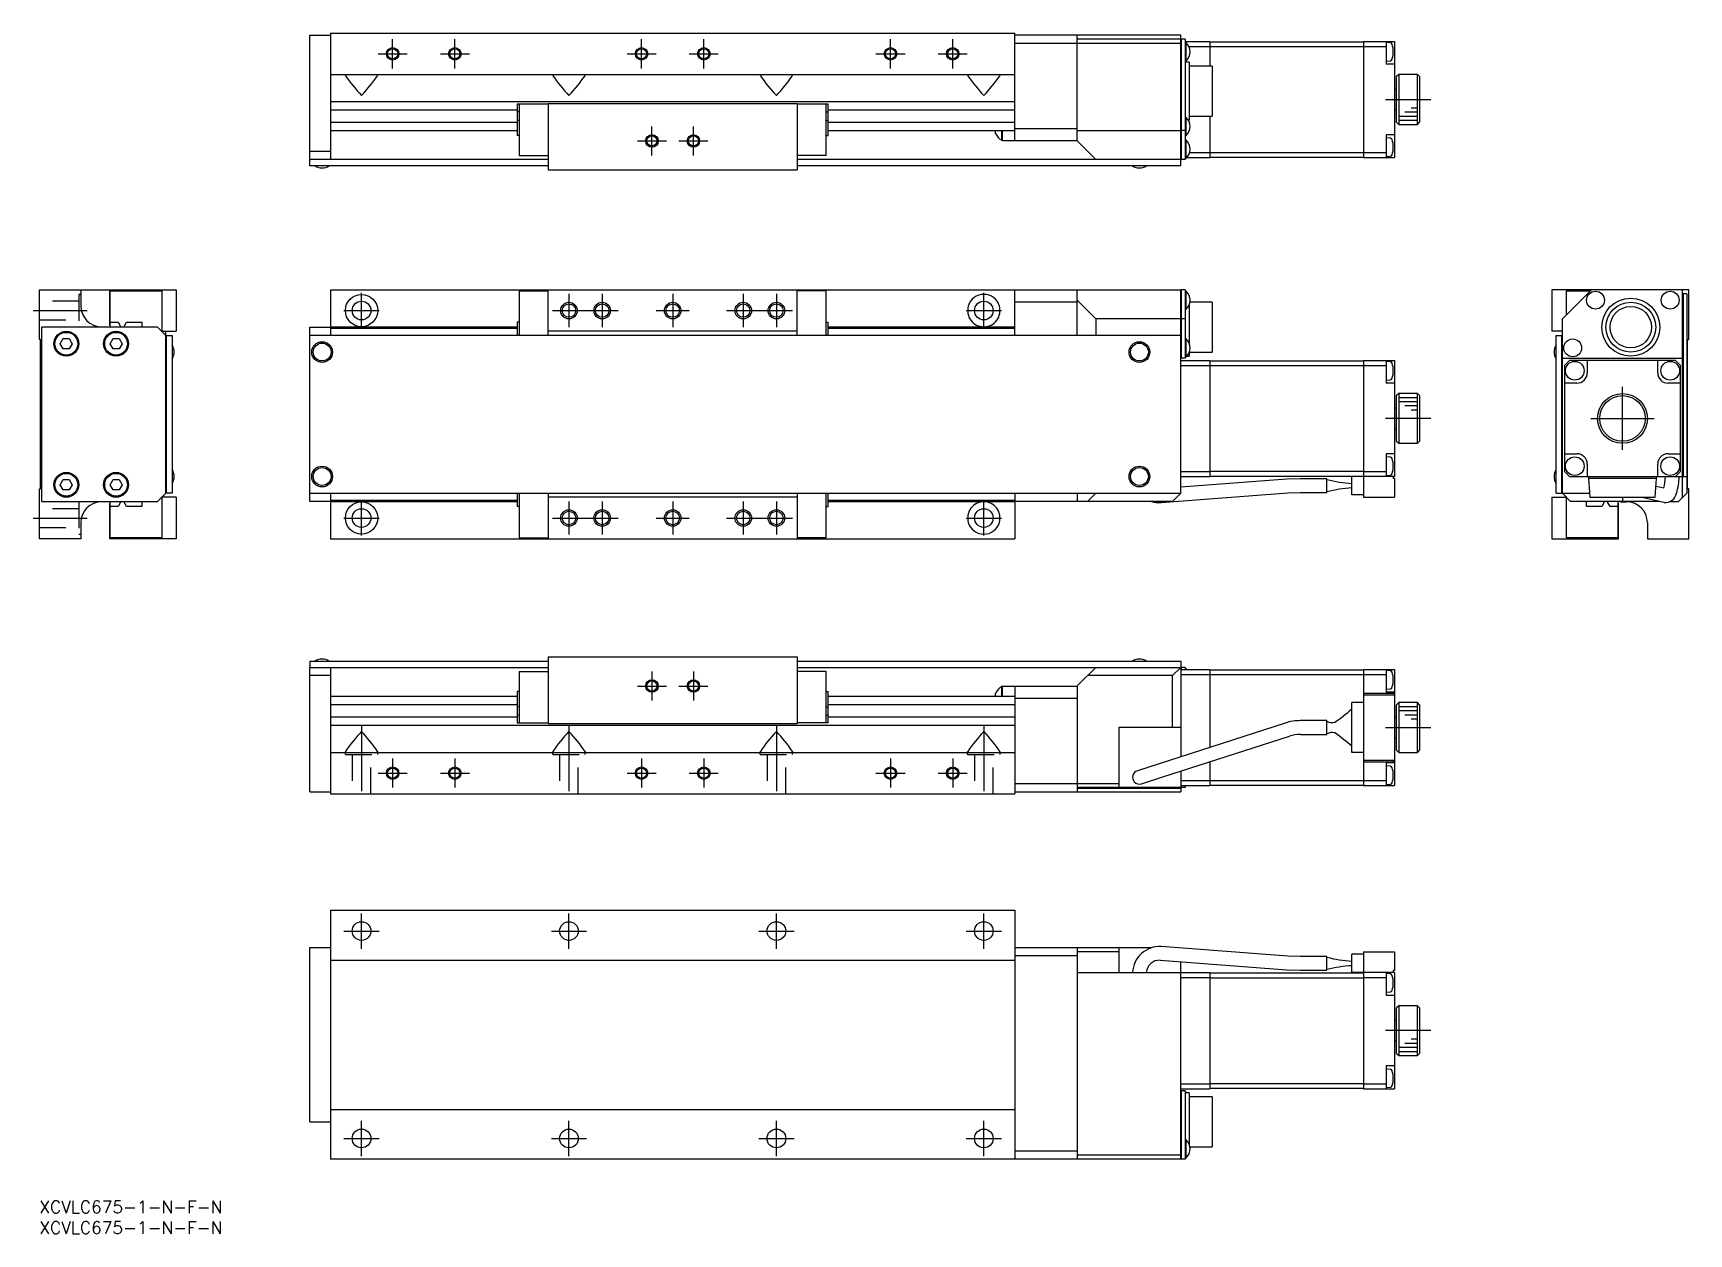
# Model space of a CAD drawing. Extents: x -2 to 398, y -8 to 281.
import ezdxf

# ---------------------------------------------------------------- set-up
doc = ezdxf.new("R2010")
doc.units = 0
doc.header["$LTSCALE"] = 0.5
doc.linetypes.add('CENTER', pattern=[50.8, 31.75, -6.35, 6.35, -6.35])
doc.linetypes.add('DASHED', pattern=[19.05, 12.7, -6.35])
for name, color, linetype in [('MSM_CENTER', 1, 'CENTER'), ('MSM_CONTINUOUS', 7, 'CONTINUOUS'), ('MSM_DASHED', 4, 'DASHED'), ('MSM_NARROW', 5, 'CONTINUOUS'), ('MSM_PART_NUMBER', 7, 'CONTINUOUS')]:
    doc.layers.add(name, color=color, linetype=linetype)
doc.styles.get("Standard").update_dxf_attribs({"font": 'txt.shx', "height": 3, "bigfont": 'bigfont.shx'})

# ---------------------------------------------------------------- blocks, each defined once
blk = doc.blocks.new('*U2')
at = {"layer": 'MSM_PART_NUMBER'}
blk.add_text('XCVLC675-1-N-F-N', height=3, dxfattribs=at).set_placement((0, -3))
blk = doc.blocks.new('*U3')
at = {"layer": 'MSM_PART_NUMBER'}
blk.add_text('XCVLC675-1-N-F-N', height=3, dxfattribs=at).set_placement((0, -8))

msp = doc.modelspace()

# ---------------------------------------------------------------- linework, layer by layer
at = {"layer": 'MSM_CENTER'}
for p, q in [((85.16, 272.96), (85.16, 279.96)), ((100.16, 272.96), (100.16, 279.96)), ((145.16, 272.96), (145.16, 279.96)), ((160.16, 272.96), (160.16, 279.96)), ((205.16, 272.96), (205.16, 279.96)), ((220.16, 272.96), (220.16, 279.96)), ((81.66, 276.46), (88.66, 276.46)), ((96.66, 276.46), (103.66, 276.46)), ((141.66, 276.46), (148.66, 276.46)), ((156.66, 276.46), (163.66, 276.46)), ((201.66, 276.46), (208.66, 276.46)), ((216.66, 276.46), (223.66, 276.46)), ((324.44, 265.46), (335.39, 265.46)), ((144.16, 255.46), (151.16, 255.46)), ((147.66, 251.96), (147.66, 258.96)), ((154.16, 255.46), (161.16, 255.46)), ((157.66, 251.96), (157.66, 258.96)), ((77.66, 210.32), (77.66, 218.82)), ((127.66, 218.57), (127.66, 210.57)), ((135.66, 218.57), (135.66, 210.57)), ((152.66, 218.57), (152.66, 210.57)), ((169.66, 218.57), (169.66, 210.57)), ((177.66, 218.57), (177.66, 210.57)), ((227.66, 210.32), (227.66, 218.82)), ((-1.5, 214.57), (11.5, 214.57)), ((73.41, 214.57), (81.91, 214.57)), ((123.66, 214.57), (139.66, 214.57)), ((148.66, 214.57), (156.66, 214.57)), ((165.66, 214.57), (181.66, 214.57)), ((223.41, 214.57), (231.91, 214.57)), ((381.6, 180.97), (381.6, 196.17)), ((335.39, 188.57), (324.44, 188.57)), ((374, 188.57), (389.2, 188.57)), ((77.66, 160.32), (77.66, 168.82)), ((127.66, 168.57), (127.66, 160.57)), ((135.66, 168.57), (135.66, 160.57)), ((152.66, 168.57), (152.66, 160.57)), ((169.66, 168.57), (169.66, 160.57)), ((177.66, 168.57), (177.66, 160.57)), ((227.66, 160.32), (227.66, 168.82)), ((-1.5, 164.57), (11.5, 164.57)), ((73.41, 164.57), (81.91, 164.57)), ((123.66, 164.57), (139.66, 164.57)), ((148.66, 164.57), (156.66, 164.57)), ((165.66, 164.57), (181.66, 164.57)), ((223.41, 164.57), (231.91, 164.57)), ((144.16, 124.07), (151.16, 124.07)), ((147.66, 127.57), (147.66, 120.57)), ((154.16, 124.07), (161.16, 124.07)), ((157.66, 127.57), (157.66, 120.57)), ((77.66, 114.57), (77.66, 96.07)), ((127.66, 114.57), (127.66, 96.07)), ((177.66, 114.57), (177.66, 96.07)), ((227.66, 114.57), (227.66, 96.07)), ((324.44, 114.07), (335.39, 114.07)), ((85.16, 106.57), (85.16, 99.57)), ((100.16, 106.57), (100.16, 99.57)), ((145.16, 106.57), (145.16, 99.57)), ((160.16, 106.57), (160.16, 99.57)), ((205.16, 106.57), (205.16, 99.57)), ((220.16, 106.57), (220.16, 99.57)), ((81.66, 103.07), (88.66, 103.07)), ((96.66, 103.07), (103.66, 103.07)), ((141.66, 103.07), (148.66, 103.07)), ((156.66, 103.07), (163.66, 103.07)), ((201.66, 103.07), (208.66, 103.07)), ((216.66, 103.07), (223.66, 103.07)), ((77.66, 60.75), (77.66, 69.25)), ((127.66, 60.75), (127.66, 69.25)), ((177.66, 60.75), (177.66, 69.25)), ((227.66, 60.75), (227.66, 69.25)), ((73.41, 65), (81.91, 65)), ((123.41, 65), (131.91, 65)), ((173.41, 65), (181.91, 65)), ((223.41, 65), (231.91, 65)), ((335.39, 41), (324.44, 41)), ((77.66, 10.75), (77.66, 19.25)), ((127.66, 10.75), (127.66, 19.25)), ((177.66, 10.75), (177.66, 19.25)), ((227.66, 10.75), (227.66, 19.25)), ((73.41, 15), (81.91, 15)), ((123.41, 15), (131.91, 15)), ((173.41, 15), (181.91, 15)), ((223.41, 15), (231.91, 15))]:
    msp.add_line(p, q, dxfattribs=at)
at = {"layer": 'MSM_CONTINUOUS'}
for p, q in [((65.16, 250.96), (65.16, 280.96)), ((65.16, 280.96), (70.16, 280.96)), ((70.16, 281.46), (70.16, 250.96)), ((70.16, 281.46), (235.16, 281.46)), ((235.16, 255.46), (235.16, 281.46)), ((275.16, 280.96), (235.16, 280.96)), ((250.16, 255.46), (250.16, 280.96)), ((275.16, 279.96), (250.16, 279.96)), ((275.16, 280.06), (275.06, 279.96)), ((275.16, 280.06), (275.16, 280.96)), ((275.16, 250.96), (275.16, 279.96)), ((275.26, 279.96), (275.16, 279.86)), ((275.26, 279.96), (275.26, 250.96)), ((276.16, 279.96), (275.26, 279.96)), ((276.16, 279.96), (276.16, 250.96)), ((276.16, 279.46), (282.16, 279.46)), ((282.16, 279.46), (282.16, 273.46)), ((319.16, 279.46), (319.16, 251.46)), ((319.16, 279.46), (326.66, 279.46)), ((324.66, 279.46), (324.66, 273.96)), ((326.66, 279.46), (326.66, 251.46)), ((275.16, 278.96), (235.26, 278.96)), ((276.45, 279.11), (276.16, 279.11)), ((276.45, 274.81), (276.45, 279.11)), ((277.07, 278.26), (282.16, 278.26)), ((282.16, 279.36), (319.16, 279.36)), ((282.16, 278.21), (319.16, 278.21)), ((319.16, 278.26), (324.66, 278.26)), ((325.65, 279.12), (324.66, 279.21)), ((70.16, 271.46), (235.16, 271.46)), ((73.92, 271.46), (73.76, 271.33)), ((81.4, 271.46), (81.56, 271.33)), ((123.92, 271.46), (123.76, 271.33)), ((131.4, 271.46), (131.56, 271.33)), ((173.92, 271.46), (173.76, 271.33)), ((181.4, 271.46), (181.56, 271.33)), ((223.92, 271.46), (223.76, 271.33)), ((231.4, 271.46), (231.56, 271.33)), ((276.16, 274.81), (276.45, 274.81)), ((277.16, 274.46), (276.16, 274.46)), ((277.16, 274.46), (277.16, 260.46)), ((282.66, 273.46), (277.16, 273.46)), ((282.66, 273.46), (282.66, 261.46)), ((324.66, 274.71), (325.65, 274.79)), ((326.66, 273.96), (324.66, 273.96)), ((327.66, 271.46), (327.16, 270.96)), ((332.16, 271.46), (327.66, 271.46)), ((327.66, 271.46), (327.66, 259.46)), ((332.66, 270.96), (332.16, 271.46)), ((332.16, 259.46), (332.16, 271.46)), ((73.79, 271.2), (73.76, 271.33)), ((81.53, 271.2), (81.56, 271.33)), ((123.79, 271.2), (123.76, 271.33)), ((131.53, 271.2), (131.56, 271.33)), ((173.79, 271.2), (173.76, 271.33)), ((181.53, 271.2), (181.56, 271.33)), ((223.79, 271.2), (223.76, 271.33)), ((231.53, 271.2), (231.56, 271.33)), ((327.16, 267.96), (326.66, 267.96)), ((327.16, 259.96), (327.16, 270.96)), ((332.66, 270.96), (332.66, 259.96)), ((70.16, 264.96), (235.16, 264.96)), ((115.16, 264.36), (115.16, 256.76)), ((122.66, 264.36), (115.16, 264.36)), ((115.66, 264.36), (115.66, 251.96)), ((122.66, 264.46), (122.66, 248.46)), ((122.66, 264.46), (182.66, 264.46)), ((182.66, 264.46), (182.66, 248.46)), ((190.16, 264.36), (182.66, 264.36)), ((189.66, 251.96), (189.66, 264.36)), ((190.16, 256.76), (190.16, 264.36)), ((70.16, 262.99), (115.16, 262.99)), ((115.16, 259.92), (70.16, 259.92)), ((115.66, 262.48), (115.16, 262.48)), ((115.66, 260.43), (115.16, 260.43)), ((189.66, 262.48), (190.16, 262.48)), ((189.66, 260.43), (190.16, 260.43)), ((190.16, 262.99), (235.16, 262.99)), ((235.16, 259.92), (190.16, 259.92)), ((276.45, 261.11), (276.16, 261.11)), ((276.45, 256.81), (276.45, 261.11)), ((276.96, 260.46), (277.16, 260.46)), ((277.16, 261.46), (282.66, 261.46)), ((282.16, 261.46), (282.16, 251.46)), ((326.66, 262.96), (327.16, 262.96)), ((327.16, 259.96), (327.66, 259.46)), ((327.66, 259.46), (332.16, 259.46)), ((332.16, 259.46), (332.66, 259.96)), ((70.16, 257.96), (115.16, 257.96)), ((115.66, 256.76), (115.16, 256.76)), ((115.66, 256.76), (115.16, 256.76)), ((189.66, 256.76), (190.16, 256.76)), ((189.66, 256.76), (190.16, 256.76)), ((190.16, 257.96), (235.16, 257.96)), ((230.51, 257.24), (230.51, 257.96)), ((231.96, 255.61), (231.96, 257.96)), ((231.96, 255.61), (232.16, 255.61)), ((232.16, 255.46), (232.16, 257.96)), ((250.16, 255.46), (232.16, 255.46)), ((235.16, 258.46), (250.16, 258.46)), ((250.16, 257.96), (275.16, 257.96)), ((250.16, 255.46), (254.66, 250.96)), ((275.16, 258), (275.26, 257.96)), ((276.16, 257.96), (275.26, 257.96)), ((276.16, 256.81), (276.45, 256.81)), ((276.45, 255.61), (276.16, 255.61)), ((276.45, 251.31), (276.45, 255.61)), ((324.66, 256.96), (324.66, 251.46)), ((326.66, 256.96), (324.66, 256.96)), ((325.65, 256.12), (324.66, 256.21)), ((65.16, 252.96), (70.16, 252.96)), ((115.66, 251.96), (122.66, 251.96)), ((115.66, 251.96), (122.66, 251.96)), ((189.66, 251.96), (182.66, 251.96)), ((189.66, 251.96), (182.66, 251.96)), ((276.6, 251.46), (282.16, 251.46)), ((277.25, 252.66), (282.16, 252.66)), ((282.16, 252.7), (319.16, 252.7)), ((282.16, 251.56), (319.16, 251.56)), ((319.16, 252.66), (324.66, 252.66)), ((319.16, 251.46), (326.66, 251.46)), ((324.66, 251.71), (325.65, 251.79)), ((122.66, 250.96), (65.16, 250.96)), ((65.26, 250.96), (65.16, 250.86)), ((65.16, 249.46), (65.16, 250.86)), ((122.66, 249.46), (65.16, 249.46)), ((122.66, 248.46), (182.66, 248.46)), ((275.16, 250.96), (182.66, 250.96)), ((275.16, 249.46), (182.66, 249.46)), ((275.16, 250.86), (275.06, 250.96)), ((275.16, 251.06), (275.26, 250.96)), ((275.16, 249.46), (275.16, 250.86)), ((276.16, 250.96), (275.26, 250.96)), ((276.16, 251.31), (276.45, 251.31)), ((0, 207.57), (0, 219.57)), ((0, 219.57), (33, 219.57)), ((10, 219.57), (10, 215.67)), ((17, 210.97), (17, 219.57)), ((33, 219.57), (33, 209.57)), ((70.16, 219.57), (275.16, 219.57)), ((70.16, 219.57), (70.16, 208.57)), ((122.66, 208.57), (122.66, 219.57)), ((182.66, 208.57), (182.66, 219.57)), ((235.16, 208.57), (235.16, 219.57)), ((250.16, 208.57), (250.16, 219.57)), ((275.16, 170.57), (275.16, 219.57)), ((275.16, 219.47), (275.26, 219.57)), ((275.26, 219.57), (275.26, 203.07)), ((276.16, 219.57), (275.26, 219.57)), ((276.16, 219.57), (276.16, 203.07)), ((397.6, 219.57), (364.6, 219.57)), ((364.6, 219.57), (364.6, 209.57)), ((374.1, 219.57), (367.1, 212.57)), ((396.1, 169.57), (396.1, 219.57)), ((397.6, 207.57), (397.6, 219.57)), ((17, 219.47), (10, 219.47)), ((17.1, 210.57), (17.1, 219.37)), ((17.1, 219.37), (29.5, 219.37)), ((29.5, 219.37), (29.5, 209.57)), ((115.66, 219.37), (115.66, 208.57)), ((115.66, 219.37), (122.66, 219.37)), ((189.66, 219.37), (182.66, 219.37)), ((189.66, 208.57), (189.66, 219.37)), ((250.16, 216.57), (235.16, 216.57)), ((250.16, 217.07), (254.66, 212.57)), ((276.45, 219.22), (276.16, 219.22)), ((276.45, 214.92), (276.45, 219.22)), ((277.16, 216), (277.16, 206.65)), ((282.66, 216.57), (277.32, 216.57)), ((282.66, 216.57), (282.66, 204.57)), ((368.1, 219.37), (373.9, 219.37)), ((368.1, 213.57), (368.1, 219.37)), ((397.1, 218.57), (396.1, 218.57)), ((396.2, 218.57), (396.2, 174.57)), ((397.1, 218.57), (397.1, 170.57)), ((17.1, 211.77), (18.98, 211.77)), ((18.98, 211.77), (19.66, 210.58)), ((20.34, 210.58), (21.02, 211.77)), ((21.02, 211.77), (24.7, 211.77)), ((24.7, 211.77), (24.7, 210.57)), ((115.66, 211.77), (115.16, 211.77)), ((115.16, 211.77), (115.16, 208.57)), ((189.66, 211.77), (190.16, 211.77)), ((190.16, 208.57), (190.16, 211.77)), ((254.66, 212.57), (254.66, 208.57)), ((275.16, 212.57), (254.66, 212.57)), ((275.16, 212.53), (275.26, 212.57)), ((276.16, 212.57), (275.26, 212.57)), ((276.16, 214.92), (276.45, 214.92)), ((367.1, 170.57), (367.1, 212.57)), ((0.3, 207.57), (0, 207.57)), ((0.3, 171.57), (0.3, 207.57)), ((28.5, 210.57), (0.5, 210.57)), ((0.5, 210.57), (0.5, 168.57)), ((5.06, 206.57), (5.78, 207.82)), ((5.78, 207.82), (7.22, 207.82)), ((7.22, 207.82), (7.94, 206.57)), ((15, 210.67), (16.5, 210.67)), ((16.5, 210.57), (16.5, 210.67)), ((17.1, 210.97), (17, 210.97)), ((17.06, 206.57), (17.78, 207.82)), ((17.78, 207.82), (19.22, 207.82)), ((19.22, 207.82), (19.94, 206.57)), ((30.5, 208.57), (28.5, 210.57)), ((29.7, 209.57), (33, 209.57)), ((29.7, 209.37), (29.7, 209.57)), ((30.5, 170.57), (30.5, 209.57)), ((30.5, 208.57), (32, 208.57)), ((30.6, 208.57), (30.6, 170.57)), ((32, 208.57), (32, 170.57)), ((65.16, 168.57), (65.16, 210.57)), ((65.16, 210.57), (70.16, 210.57)), ((275.16, 208.57), (65.16, 208.57)), ((70.16, 210.67), (115.16, 210.67)), ((70.16, 210.37), (115.16, 210.37)), ((182.66, 209.57), (122.66, 209.57)), ((190.16, 210.67), (235.16, 210.67)), ((190.16, 210.37), (235.16, 210.37)), ((276.45, 207.72), (276.16, 207.72)), ((276.45, 203.42), (276.45, 207.72)), ((367.1, 209.57), (364.6, 209.57)), ((365.6, 208.57), (367.1, 208.57)), ((365.6, 170.57), (365.6, 208.57)), ((367, 170.57), (367, 208.57)), ((397.3, 207.57), (397.6, 207.57)), ((397.3, 171.57), (397.3, 207.57)), ((5.78, 205.32), (5.06, 206.57)), ((7.22, 205.32), (5.78, 205.32)), ((7.94, 206.57), (7.22, 205.32)), ((17.78, 205.32), (17.06, 206.57)), ((19.22, 205.32), (17.78, 205.32)), ((19.94, 206.57), (19.22, 205.32)), ((276.6, 203.57), (277.16, 203.57)), ((277.16, 204.5), (277.16, 203.57)), ((277.19, 204.57), (282.66, 204.57)), ((275.16, 203.17), (275.26, 203.07)), ((275.16, 202.57), (282.16, 202.57)), ((275.16, 201.37), (282.16, 201.37)), ((276.16, 203.07), (275.26, 203.07)), ((276.16, 203.42), (276.45, 203.42)), ((282.16, 202.57), (282.16, 174.57)), ((282.16, 202.47), (319.16, 202.47)), ((282.16, 201.33), (319.16, 201.33)), ((319.16, 202.57), (326.66, 202.57)), ((319.16, 202.57), (319.16, 169.57)), ((319.16, 201.37), (324.66, 201.37)), ((324.66, 202.57), (324.66, 197.07)), ((325.65, 202.24), (324.66, 202.32)), ((326.66, 202.57), (326.66, 174.57)), ((367.1, 203.07), (396.1, 203.07)), ((368.8, 202.57), (367.6, 201.37)), ((367.6, 201.37), (367.6, 175.77)), ((394.4, 202.57), (368.8, 202.57)), ((373.1, 202.57), (373.1, 199.57)), ((390.1, 199.57), (390.1, 202.57)), ((395.6, 201.37), (394.4, 202.57)), ((395.6, 175.77), (395.6, 201.37)), ((324.66, 197.82), (325.65, 197.91)), ((326.66, 197.07), (324.66, 197.07)), ((370.6, 197.07), (367.6, 197.07)), ((395.6, 197.07), (392.6, 197.07)), ((327.66, 194.57), (327.16, 194.07)), ((327.16, 183.07), (327.16, 194.07)), ((327.66, 194.57), (327.66, 182.57)), ((332.16, 194.57), (327.66, 194.57)), ((332.16, 182.57), (332.16, 194.57)), ((332.66, 194.07), (332.16, 194.57)), ((332.66, 194.07), (332.66, 183.07)), ((327.16, 191.07), (326.66, 191.07)), ((326.66, 186.07), (327.16, 186.07)), ((324.66, 180.07), (324.66, 174.57)), ((326.66, 180.07), (324.66, 180.07)), ((327.16, 183.07), (327.66, 182.57)), ((327.66, 182.57), (332.16, 182.57)), ((332.16, 182.57), (332.66, 183.07)), ((367.6, 180.07), (370.6, 180.07)), ((392.6, 180.07), (395.6, 180.07)), ((275.16, 175.77), (282.16, 175.77)), ((282.16, 175.82), (319.16, 175.82)), ((319.16, 175.77), (324.66, 175.77)), ((325.65, 179.24), (324.66, 179.32)), ((367.6, 175.77), (368.8, 174.57)), ((373.1, 177.57), (373.1, 174.57)), ((390.1, 174.57), (390.1, 177.57)), ((394.4, 174.57), (395.6, 175.77)), ((5.06, 172.57), (5.78, 173.82)), ((5.78, 171.32), (5.06, 172.57)), ((5.78, 173.82), (7.22, 173.82)), ((7.22, 173.82), (7.94, 172.57)), ((7.94, 172.57), (7.22, 171.32)), ((17.06, 172.57), (17.78, 173.82)), ((17.78, 171.32), (17.06, 172.57)), ((17.78, 173.82), (19.22, 173.82)), ((19.22, 173.82), (19.94, 172.57)), ((19.94, 172.57), (19.22, 171.32)), ((275.16, 174.67), (275.26, 174.57)), ((300.71, 173.9), (275.16, 171.98)), ((275.26, 174.57), (282.16, 174.57)), ((282.16, 174.67), (319.16, 174.67)), ((303.98, 174.02), (300.71, 173.9)), ((310.36, 174.02), (303.98, 174.02)), ((310.36, 170.72), (310.36, 174.02)), ((316.36, 170.17), (316.36, 174.57)), ((326.66, 174.57), (316.36, 174.57)), ((324.66, 174.82), (325.65, 174.91)), ((326.36, 174.57), (326.36, 174.07)), ((326.66, 174.07), (326.36, 174.07)), ((326.66, 174.07), (326.66, 169.57)), ((368.8, 174.57), (396.1, 174.57)), ((373.35, 174.57), (373.39, 174.07)), ((389.82, 174.07), (373.39, 174.07)), ((373.39, 174.07), (373.7, 169.57)), ((389.5, 169.57), (389.82, 174.07)), ((391.53, 171.75), (389.69, 172.18)), ((389.82, 174.07), (389.85, 174.57)), ((396.2, 174.57), (396.1, 174.67)), ((396.2, 174.57), (397.1, 174.57)), ((0, 159.57), (0, 171.57)), ((0, 171.57), (0.3, 171.57)), ((0.5, 168.57), (28.5, 168.57)), ((7.22, 171.32), (5.78, 171.32)), ((16.5, 168.47), (15, 168.47)), ((16.5, 168.47), (16.5, 168.57)), ((17, 159.57), (17, 168.17)), ((17, 168.17), (17.1, 168.17)), ((17.1, 159.77), (17.1, 168.57)), ((19.22, 171.32), (17.78, 171.32)), ((19.66, 168.57), (18.98, 167.37)), ((21.02, 167.37), (20.34, 168.57)), ((24.7, 168.57), (24.7, 167.37)), ((28.5, 168.57), (30.5, 170.57)), ((29.5, 169.57), (29.5, 159.77)), ((29.7, 169.57), (29.7, 169.77)), ((33, 169.57), (29.7, 169.57)), ((32, 170.57), (30.5, 170.57)), ((33, 169.57), (33, 159.57)), ((65.16, 170.57), (275.16, 170.57)), ((70.16, 168.57), (65.16, 168.57)), ((70.16, 170.57), (70.16, 159.57)), ((115.16, 168.77), (70.16, 168.77)), ((115.16, 168.47), (70.16, 168.47)), ((115.16, 170.57), (115.16, 167.37)), ((115.66, 170.57), (115.66, 159.77)), ((122.66, 170.57), (122.66, 159.57)), ((182.66, 169.57), (122.66, 169.57)), ((182.66, 170.57), (182.66, 159.57)), ((189.66, 159.77), (189.66, 170.57)), ((190.16, 167.37), (190.16, 170.57)), ((235.16, 168.77), (190.16, 168.77)), ((235.16, 168.47), (190.16, 168.47)), ((235.16, 170.57), (235.16, 159.57)), ((273.16, 168.57), (235.16, 168.57)), ((250.16, 170.57), (250.16, 168.57)), ((254.66, 170.57), (252.66, 168.57)), ((270.39, 168.31), (300.96, 170.61)), ((273.16, 168.57), (275.16, 170.57)), ((300.96, 170.61), (303.98, 170.72)), ((303.98, 170.72), (310.36, 170.72)), ((319.16, 170.17), (316.36, 170.17)), ((319.16, 169.57), (326.66, 169.57)), ((364.6, 169.57), (364.6, 159.57)), ((364.6, 169.57), (367.9, 169.57)), ((365.6, 170.57), (373.63, 170.57)), ((369.1, 168.57), (367.1, 170.57)), ((367.9, 169.57), (367.9, 169.77)), ((368.1, 159.77), (368.1, 169.57)), ((390.63, 168.57), (369.1, 168.57)), ((372.9, 167.37), (372.9, 168.57)), ((373.7, 169.57), (389.5, 169.57)), ((377.27, 168.57), (376.58, 167.37)), ((378.63, 167.37), (377.94, 168.57)), ((380.5, 168.57), (380.5, 159.77)), ((380.6, 168.17), (380.5, 168.17)), ((380.6, 159.57), (380.6, 168.17)), ((381.1, 168.47), (381.1, 168.57)), ((381.1, 168.47), (382.6, 168.47)), ((381.6, 169.57), (381.6, 168.57)), ((386.34, 169.57), (391.58, 168.35)), ((391.58, 168.35), (391.6, 168.35)), ((393.13, 168.57), (395.1, 168.57)), ((395.1, 168.57), (397.1, 170.57)), ((397.6, 171.57), (397.3, 171.57)), ((397.6, 159.57), (397.6, 171.57)), ((18.98, 167.37), (17.1, 167.37)), ((24.7, 167.37), (21.02, 167.37)), ((115.66, 167.37), (115.16, 167.37)), ((189.66, 167.37), (190.16, 167.37)), ((376.58, 167.37), (372.9, 167.37)), ((380.5, 167.37), (378.63, 167.37)), ((10, 163.47), (10, 159.57)), ((29.5, 159.77), (17.1, 159.77)), ((115.66, 159.77), (122.66, 159.77)), ((189.66, 159.77), (182.66, 159.77)), ((380.5, 159.77), (368.1, 159.77)), ((387.6, 163.47), (387.6, 159.57)), ((10, 159.57), (0, 159.57)), ((33, 159.57), (17, 159.57)), ((70.16, 159.57), (235.16, 159.57)), ((364.6, 159.57), (380.6, 159.57)), ((387.6, 159.57), (397.6, 159.57)), ((65.16, 130.07), (65.16, 128.67)), ((65.16, 130.07), (122.66, 130.07)), ((65.16, 128.67), (65.26, 128.57)), ((65.16, 128.57), (122.66, 128.57)), ((65.16, 98.57), (65.16, 128.57)), ((70.16, 128.57), (70.16, 98.07)), ((122.66, 131.07), (122.66, 115.07)), ((122.66, 131.07), (182.66, 131.07)), ((182.66, 131.07), (182.66, 115.07)), ((182.66, 130.07), (275.16, 130.07)), ((182.66, 128.57), (275.16, 128.57)), ((254.66, 128.57), (250.26, 124.17)), ((273.16, 126.57), (275.16, 128.57)), ((275.06, 128.57), (275.16, 128.67)), ((275.16, 130.07), (275.16, 128.67)), ((275.16, 128.57), (275.16, 107.02)), ((275.16, 128.47), (275.26, 128.57)), ((275.16, 128.07), (282.16, 128.07)), ((275.26, 128.57), (275.26, 128.07)), ((276.16, 128.57), (275.26, 128.57)), ((276.16, 128.57), (276.16, 128.07)), ((276.45, 128.22), (276.16, 128.22)), ((276.45, 128.07), (276.45, 128.22)), ((282.16, 128.07), (282.16, 109.28)), ((282.16, 127.97), (319.16, 127.97)), ((319.16, 128.07), (319.16, 100.07)), ((319.16, 128.07), (326.66, 128.07)), ((324.66, 128.07), (324.66, 122.57)), ((325.65, 127.73), (324.66, 127.82)), ((326.66, 128.07), (326.66, 100.07)), ((70.16, 126.57), (65.16, 126.57)), ((115.66, 127.57), (115.66, 115.17)), ((115.66, 127.57), (122.66, 127.57)), ((189.66, 127.57), (182.66, 127.57)), ((189.66, 115.17), (189.66, 127.57)), ((231.96, 121.57), (231.96, 123.92)), ((232.16, 123.92), (231.96, 123.92)), ((232.16, 124.07), (250.16, 124.07)), ((232.16, 121.57), (232.16, 124.07)), ((235.16, 124.07), (235.16, 98.07)), ((250.16, 124.07), (250.26, 124.17)), ((250.16, 124.07), (250.16, 98.57)), ((273.16, 126.57), (252.66, 126.57)), ((273.16, 114.07), (273.16, 126.57)), ((275.16, 126.97), (275.26, 126.87)), ((275.26, 126.87), (282.16, 126.87)), ((275.26, 107.06), (275.26, 126.87)), ((282.16, 126.82), (319.16, 126.82)), ((319.16, 126.87), (324.66, 126.87)), ((115.16, 121.57), (70.16, 121.57)), ((115.16, 122.77), (115.16, 115.17)), ((115.66, 122.77), (115.16, 122.77)), ((189.66, 122.77), (190.16, 122.77)), ((190.16, 115.17), (190.16, 122.77)), ((235.16, 121.57), (190.16, 121.57)), ((230.51, 121.57), (230.51, 122.29)), ((250.16, 121.07), (235.16, 121.07)), ((316.36, 108.07), (316.36, 120.07)), ((319.16, 120.07), (316.36, 120.07)), ((319.16, 122.32), (326.36, 122.32)), ((319.16, 121.97), (326.66, 121.97)), ((324.66, 123.32), (325.65, 123.4)), ((326.66, 122.57), (324.66, 122.57)), ((326.36, 122.32), (326.36, 122.28)), ((326.66, 122.28), (326.36, 122.28)), ((327.66, 120.07), (327.16, 119.57)), ((327.66, 120.07), (327.66, 108.07)), ((332.16, 120.07), (327.66, 120.07)), ((332.16, 108.07), (332.16, 120.07)), ((332.66, 119.57), (332.16, 120.07)), ((70.16, 119.6), (115.16, 119.6)), ((115.16, 116.53), (70.16, 116.53)), ((115.66, 119.09), (115.16, 119.09)), ((115.66, 117.04), (115.16, 117.04)), ((189.66, 119.09), (190.16, 119.09)), ((189.66, 117.04), (190.16, 117.04)), ((190.16, 119.6), (235.16, 119.6)), ((235.16, 116.53), (190.16, 116.53)), ((327.16, 116.57), (326.66, 116.57)), ((327.16, 108.57), (327.16, 119.57)), ((332.66, 119.57), (332.66, 108.57)), ((235.16, 114.57), (70.16, 114.57)), ((115.16, 115.17), (122.66, 115.17)), ((122.66, 115.07), (182.66, 115.07)), ((190.16, 115.17), (182.66, 115.17)), ((260.16, 114.07), (260.16, 99.57)), ((275.16, 114.07), (260.16, 114.07)), ((300.32, 115.14), (264.67, 103.64)), ((270.77, 102.14), (301.34, 112)), ((310.36, 115.72), (303.98, 115.72)), ((303.98, 112.42), (310.36, 112.42)), ((310.36, 112.42), (310.36, 115.72)), ((312.22, 112.81), (312.31, 112.77)), ((70.16, 108.07), (235.16, 108.07)), ((73.79, 108.32), (73.76, 108.19)), ((73.92, 108.07), (73.76, 108.19)), ((81.4, 108.07), (81.56, 108.19)), ((81.53, 108.32), (81.56, 108.19)), ((123.79, 108.32), (123.76, 108.19)), ((123.92, 108.07), (123.76, 108.19)), ((131.4, 108.07), (131.56, 108.19)), ((131.53, 108.32), (131.56, 108.19)), ((173.79, 108.32), (173.76, 108.19)), ((173.92, 108.07), (173.76, 108.19)), ((181.4, 108.07), (181.56, 108.19)), ((181.53, 108.32), (181.56, 108.19)), ((223.79, 108.32), (223.76, 108.19)), ((223.92, 108.07), (223.76, 108.19)), ((231.4, 108.07), (231.56, 108.19)), ((231.53, 108.32), (231.56, 108.19)), ((319.16, 108.07), (316.36, 108.07)), ((326.66, 111.57), (327.16, 111.57)), ((327.16, 108.57), (327.66, 108.07)), ((327.66, 108.07), (332.16, 108.07)), ((332.16, 108.07), (332.66, 108.57)), ((282.16, 105.82), (282.16, 100.07)), ((319.16, 106.17), (326.66, 106.17)), ((319.16, 105.82), (326.36, 105.82)), ((324.66, 105.57), (324.66, 100.07)), ((326.66, 105.57), (324.66, 105.57)), ((325.65, 104.73), (324.66, 104.82)), ((326.66, 105.85), (326.36, 105.85)), ((326.36, 105.85), (326.36, 105.82)), ((235.16, 100.57), (260.16, 100.57)), ((265.68, 100.5), (270.77, 102.14)), ((275.16, 103.56), (275.16, 99.57)), ((275.26, 101.27), (275.16, 101.17)), ((275.16, 100.07), (282.16, 100.07)), ((275.26, 101.27), (275.26, 103.59)), ((275.26, 101.27), (282.16, 101.27)), ((275.26, 100.07), (275.26, 99.57)), ((276.16, 100.07), (276.16, 99.57)), ((282.16, 101.31), (319.16, 101.31)), ((282.16, 100.17), (319.16, 100.17)), ((319.16, 101.27), (324.66, 101.27)), ((319.16, 100.07), (326.66, 100.07)), ((324.66, 100.32), (325.65, 100.4)), ((65.16, 98.57), (70.16, 98.57)), ((70.16, 98.07), (235.16, 98.07)), ((235.16, 98.57), (275.16, 98.57)), ((275.16, 99.57), (250.16, 99.57)), ((250.16, 99.47), (275.16, 99.47)), ((275.16, 99.47), (275.06, 99.57)), ((275.26, 99.57), (275.16, 99.67)), ((275.16, 99.47), (275.16, 98.57)), ((276.16, 99.57), (275.26, 99.57)), ((70.16, 70), (235.16, 70)), ((70.16, 70), (70.16, 10)), ((235.16, 70), (235.16, 10)), ((65.16, 61), (70.16, 61)), ((65.16, 19), (65.16, 61)), ((235.16, 61), (268.09, 61)), ((250.16, 61), (250.16, 10)), ((260.16, 60), (250.16, 60)), ((260.16, 61), (260.16, 55)), ((300.96, 58.96), (270.39, 61.26)), ((319.16, 60), (319.16, 27)), ((319.16, 60), (326.66, 60)), ((326.66, 60), (326.66, 55.5)), ((70.16, 58), (235.16, 58)), ((250.16, 59), (235.16, 59)), ((270.14, 57.97), (300.71, 55.67)), ((275.16, 10), (275.16, 57.59)), ((303.98, 58.85), (300.96, 58.96)), ((310.36, 58.85), (303.98, 58.85)), ((310.36, 55.55), (310.36, 58.85)), ((316.36, 55), (316.36, 59.4)), ((319.16, 59.4), (316.36, 59.4)), ((250.16, 55), (275.16, 55)), ((275.26, 55), (275.16, 54.9)), ((275.16, 53.8), (282.16, 53.8)), ((275.26, 55), (282.16, 55)), ((282.16, 55), (282.16, 27)), ((282.16, 54.9), (319.16, 54.9)), ((282.16, 53.76), (319.16, 53.76)), ((300.71, 55.67), (303.98, 55.55)), ((303.98, 55.55), (310.36, 55.55)), ((326.66, 55), (316.36, 55)), ((319.16, 53.8), (324.66, 53.8)), ((324.66, 55), (324.66, 49.5)), ((325.65, 54.66), (324.66, 54.75)), ((326.66, 55.5), (326.36, 55.5)), ((326.36, 55.5), (326.36, 55)), ((326.66, 55), (326.66, 27)), ((324.66, 50.25), (325.65, 50.34)), ((326.66, 49.5), (324.66, 49.5)), ((327.66, 47), (327.16, 46.5)), ((327.16, 35.5), (327.16, 46.5)), ((327.66, 47), (327.66, 35)), ((332.16, 47), (327.66, 47)), ((332.16, 35), (332.16, 47)), ((332.66, 46.5), (332.16, 47)), ((332.66, 46.5), (332.66, 35.5)), ((327.16, 43.5), (326.66, 43.5)), ((326.66, 38.5), (327.16, 38.5)), ((326.66, 32.5), (324.66, 32.5)), ((324.66, 32.5), (324.66, 27)), ((327.16, 35.5), (327.66, 35)), ((327.66, 35), (332.16, 35)), ((332.16, 35), (332.66, 35.5)), ((275.16, 28.2), (282.16, 28.2)), ((282.16, 28.24), (319.16, 28.24)), ((319.16, 28.2), (324.66, 28.2)), ((325.65, 31.66), (324.66, 31.75)), ((275.16, 27), (282.16, 27)), ((275.26, 26.5), (275.16, 26.4)), ((275.26, 26.5), (275.26, 10)), ((276.16, 26.5), (275.26, 26.5)), ((276.16, 26.5), (276.16, 10)), ((276.45, 26.15), (276.16, 26.15)), ((277.16, 26), (276.16, 26)), ((276.45, 26), (276.45, 26.15)), ((277.16, 26), (277.16, 13.58)), ((282.66, 25), (277.16, 25)), ((282.16, 27.1), (319.16, 27.1)), ((282.66, 25), (282.66, 13)), ((319.16, 27), (326.66, 27)), ((324.66, 27.25), (325.65, 27.34)), ((70.16, 22), (235.16, 22)), ((65.16, 19), (70.16, 19)), ((235.16, 12), (250.16, 12)), ((276.45, 14.65), (276.16, 14.65)), ((276.45, 10.35), (276.45, 14.65)), ((277.32, 13), (282.66, 13)), ((275.16, 10), (70.16, 10)), ((275.16, 11), (250.16, 11)), ((275.26, 10), (275.16, 10.1)), ((276.16, 10), (275.26, 10)), ((276.16, 10.35), (276.45, 10.35))]:
    msp.add_line(p, q, dxfattribs=at)
for centre, radius in [((85.16, 276.46), 1.23), ((100.16, 276.46), 1.23), ((145.16, 276.46), 1.23), ((160.16, 276.46), 1.23), ((205.16, 276.46), 1.23), ((220.16, 276.46), 1.23), ((147.66, 255.46), 1.23), ((157.66, 255.46), 1.23), ((77.66, 214.57), 3.9), ((77.66, 214.57), 2.25), ((127.66, 214.57), 1.62), ((135.66, 214.57), 1.62), ((152.66, 214.57), 1.62), ((169.66, 214.57), 1.62), ((177.66, 214.57), 1.62), ((227.66, 214.57), 2.25), ((375.1, 217.07), 2.15), ((383.6, 210.57), 7), ((383.6, 210.57), 6), ((383.6, 210.57), 5), ((393.1, 217.07), 2.15), ((6.5, 206.57), 3), ((6.5, 206.57), 2.75), ((18.5, 206.57), 3), ((18.5, 206.57), 2.75), ((369.6, 205.57), 2.15), ((68.16, 204.57), 2.5), ((68.16, 204.57), 2.15), ((265.16, 204.57), 2.5), ((265.16, 204.57), 2.15), ((370.1, 200.07), 2.25), ((393.1, 200.07), 2.25), ((381.6, 188.57), 6), ((381.6, 188.57), 5.5), ((68.16, 174.57), 2.5), ((68.16, 174.57), 2.15), ((265.16, 174.57), 2.5), ((265.16, 174.57), 2.15), ((370.1, 177.07), 2.25), ((393.1, 177.07), 2.25), ((6.5, 172.57), 3), ((6.5, 172.57), 2.75), ((18.5, 172.57), 3), ((18.5, 172.57), 2.75), ((77.66, 164.57), 3.9), ((77.66, 164.57), 2.25), ((127.66, 164.57), 1.62), ((135.66, 164.57), 1.62), ((152.66, 164.57), 1.62), ((169.66, 164.57), 1.62), ((177.66, 164.57), 1.62), ((227.66, 164.57), 2.25), ((147.66, 124.07), 1.23), ((157.66, 124.07), 1.23), ((85.16, 103.07), 1.23), ((100.16, 103.07), 1.23), ((145.16, 103.07), 1.23), ((160.16, 103.07), 1.23), ((205.16, 103.07), 1.23), ((220.16, 103.07), 1.23), ((77.66, 65), 2.25), ((127.66, 65), 2.25), ((177.66, 65), 2.25), ((227.66, 65), 2.25), ((77.66, 15), 2.25), ((127.66, 15), 2.25), ((177.66, 15), 2.25), ((227.66, 15), 2.25)]:
    msp.add_circle(centre, radius, dxfattribs=at)
for centre, radius, start, end in [((274.36, 276.96), 3, 314.22, 45.78), ((325.6, 278.62), 0.5, 17.6292, 85), ((320.36, 276.96), 6, 342.3708, 17.6292), ((325.6, 275.29), 0.5, 275, 342.3708), ((103.69, 291.64), 36.22, 214.3615, 224.0577), ((51.63, 291.64), 36.22, 315.9423, 325.6385), ((153.69, 291.64), 36.22, 214.3615, 224.0577), ((101.63, 291.64), 36.22, 315.9423, 325.6385), ((203.69, 291.64), 36.22, 214.3615, 224.0577), ((151.63, 291.64), 36.22, 315.9423, 325.6385), ((253.69, 291.64), 36.22, 214.3615, 224.0577), ((201.63, 291.64), 36.22, 315.9423, 325.6385), ((274.36, 258.96), 3, 314.22, 45.78), ((233.52, 258.46), 3.25, 202.061, 241.2734), ((274.36, 253.46), 3, 314.22, 45.78), ((325.6, 255.62), 0.5, 17.6292, 85), ((320.36, 253.96), 6, 342.3708, 17.6292), ((325.6, 252.29), 0.5, 275, 342.3708), ((68.16, 251.96), 3, 236.4427, 303.5573), ((265.16, 251.96), 3, 236.4427, 303.5573), ((15, 215.67), 5, 180, 270), ((227.66, 214.57), 3.9, 163.6174, 269.9999), ((227.66, 214.57), 3.9, 16.3827, 163.6173), ((227.66, 214.57), 3.9, 270.0001, 16.3826), ((274.36, 217.07), 3, 314.22, 45.78), ((274.36, 205.57), 3, 314.22, 45.78), ((29.5, 204.57), 3, 326.4427, 33.5573), ((368.1, 204.57), 3, 146.4427, 213.5573), ((325.6, 201.74), 0.5, 17.6292, 85), ((320.36, 200.07), 6, 342.3708, 17.6292), ((370.6, 199.57), 2.5, 270, 0), ((392.6, 199.57), 2.5, 180, 270), ((325.6, 198.41), 0.5, 275, 342.3708), ((370.6, 177.57), 2.5, 0, 90), ((392.6, 177.57), 2.5, 90, 180), ((29.5, 174.57), 3, 326.4427, 33.5573), ((325.6, 178.74), 0.5, 17.6292, 85), ((320.36, 177.07), 6, 342.3708, 17.6292), ((368.1, 174.57), 3, 146.4427, 213.5573), ((317.51, 199.81), 26.91, 254.5954, 267.5566), ((317.78, 143.24), 28.62, 92.8322, 105.0159), ((325.6, 175.41), 0.5, 275, 342.3708), ((382.04, 174.6), 9.91, 343.2914, 359.8447), ((381.97, 174.63), 13.28, 342.1747, 359.7442), ((15, 163.47), 5, 90, 180), ((227.66, 164.57), 3.9, 90, 196.3826), ((227.66, 164.57), 3.9, 343.6174, 89.9999), ((269.92, 174.48), 6.19, 252.7799, 274.2978), ((382.6, 163.47), 5, 0, 90), ((391.97, 170.99), 2.67, 262.8096, 350.973), ((227.66, 164.57), 3.9, 196.3827, 343.6173), ((68.16, 127.57), 3, 56.4427, 123.5573), ((265.16, 127.57), 3, 56.4427, 123.5573), ((274.36, 126.07), 3, 41.8103, 45.78), ((325.6, 127.23), 0.5, 17.6292, 85), ((233.52, 121.07), 3.25, 118.7266, 157.939), ((325.6, 123.9), 0.5, 275, 342.3708), ((320.36, 125.57), 6, 342.3708, 17.6291), ((284.33, 155.09), 48.58, 305.093, 311.2478), ((103.69, 87.88), 36.22, 135.9423, 145.6385), ((51.63, 87.88), 36.22, 34.3615, 44.0577), ((153.69, 87.88), 36.22, 135.9423, 145.6385), ((101.63, 87.88), 36.22, 34.3615, 44.0577), ((203.69, 87.88), 36.22, 135.9423, 145.6385), ((151.63, 87.88), 36.22, 34.3615, 44.0577), ((253.69, 87.88), 36.22, 135.9423, 145.6385), ((201.63, 87.88), 36.22, 34.3615, 44.0577), ((303.97, 103.82), 11.9, 89.9931, 107.8657), ((303.97, 103.82), 8.59, 89.9886, 107.8626), ((311.63, 118.25), 2.97, 244.6953, 282.2258), ((311.67, 109.64), 3.21, 80.2787, 114.1179), ((277.01, 63.89), 60.29, 49.2516, 54.1616), ((325.6, 104.23), 0.5, 17.6292, 85), ((320.36, 102.57), 6, 342.3708, 17.6291), ((265.17, 102.07), 1.65, 107.7237, 220.9008), ((265.17, 102.07), 1.65, 220.9879, 287.9756), ((325.6, 100.9), 0.5, 275, 342.3708), ((270.01, 54.78), 6.49, 86.7108, 178.0466), ((270.01, 54.79), 3.19, 87.716, 176.1801), ((317.78, 86.34), 28.62, 254.9841, 267.1678), ((317.82, 27.79), 28.89, 92.8902, 104.9579), ((325.6, 54.17), 0.5, 17.6292, 85), ((320.36, 52.5), 6, 342.3708, 17.6292), ((325.6, 50.83), 0.5, 275, 342.3708), ((325.6, 31.17), 0.5, 17.6292, 85), ((320.36, 29.5), 6, 342.3708, 17.6292), ((274.36, 24), 3, 41.8103, 45.78), ((274.36, 24), 3, 19.4712, 21.0395), ((325.6, 27.83), 0.5, 275, 342.3708), ((274.36, 12.5), 3, 314.22, 45.78)]:
    msp.add_arc(centre, radius, start, end, dxfattribs=at)
at = {"layer": 'MSM_DASHED'}
for p, q in [((9.5, 216.82), (0, 216.82)), ((9.5, 218.47), (9.5, 210.67)), ((10, 218.47), (9.5, 218.47)), ((0, 212.32), (9.5, 212.32)), ((9.5, 210.67), (15, 210.67)), ((9.5, 168.47), (9.5, 160.67)), ((15, 168.47), (9.5, 168.47)), ((9.5, 166.82), (0, 166.82)), ((0, 162.32), (9.5, 162.32)), ((9.5, 160.67), (10, 160.67)), ((73.76, 107.57), (73.76, 108.19)), ((81.56, 107.57), (81.56, 108.19)), ((123.76, 107.57), (123.76, 108.19)), ((131.56, 107.57), (131.56, 108.19)), ((173.76, 107.57), (173.76, 108.19)), ((181.56, 107.57), (181.56, 108.19)), ((223.76, 107.57), (223.76, 108.19)), ((231.56, 107.57), (231.56, 108.19)), ((73.76, 107.57), (81.56, 107.57)), ((75.41, 107.57), (75.41, 98.07)), ((79.91, 98.07), (79.91, 107.57)), ((123.76, 107.57), (131.56, 107.57)), ((125.41, 107.57), (125.41, 98.07)), ((129.91, 98.07), (129.91, 107.57)), ((173.76, 107.57), (181.56, 107.57)), ((175.41, 107.57), (175.41, 98.07)), ((179.91, 98.07), (179.91, 107.57)), ((223.76, 107.57), (231.56, 107.57)), ((225.41, 107.57), (225.41, 98.07)), ((229.91, 98.07), (229.91, 107.57))]:
    msp.add_line(p, q, dxfattribs=at)
at = {"layer": 'MSM_NARROW'}
for p, q in [((330.66, 263.46), (332.16, 263.46)), ((327.66, 261.46), (332.16, 261.46)), ((327.66, 260.46), (332.16, 260.46)), ((329.16, 262.46), (332.16, 262.46)), ((332.16, 193.57), (327.66, 193.57)), ((332.16, 192.57), (327.66, 192.57)), ((332.16, 191.57), (329.16, 191.57)), ((332.16, 190.57), (330.66, 190.57)), ((332.16, 119.07), (327.66, 119.07)), ((332.16, 118.07), (327.66, 118.07)), ((332.16, 117.07), (329.16, 117.07)), ((332.16, 116.07), (330.66, 116.07)), ((327.66, 37), (332.16, 37)), ((327.66, 36), (332.16, 36)), ((329.16, 38), (332.16, 38)), ((330.66, 39), (332.16, 39))]:
    msp.add_line(p, q, dxfattribs=at)
for centre, radius in [((85.16, 276.46), 1.5), ((100.16, 276.46), 1.5), ((145.16, 276.46), 1.5), ((160.16, 276.46), 1.5), ((205.16, 276.46), 1.5), ((220.16, 276.46), 1.5), ((147.66, 255.46), 1.5), ((157.66, 255.46), 1.5), ((127.66, 214.57), 2), ((135.66, 214.57), 2), ((152.66, 214.57), 2), ((169.66, 214.57), 2), ((177.66, 214.57), 2), ((127.66, 164.57), 2), ((135.66, 164.57), 2), ((152.66, 164.57), 2), ((169.66, 164.57), 2), ((177.66, 164.57), 2), ((147.66, 124.07), 1.5), ((157.66, 124.07), 1.5), ((85.16, 103.07), 1.5), ((100.16, 103.07), 1.5), ((145.16, 103.07), 1.5), ((160.16, 103.07), 1.5), ((205.16, 103.07), 1.5), ((220.16, 103.07), 1.5)]:
    msp.add_circle(centre, radius, dxfattribs=at)

# ---------------------------------------------------------------- block references
at = {"layer": 'MSM_CONTINUOUS'}
for name in ['*U2', '*U3']:
    msp.add_blockref(name, (0, 0), dxfattribs=at)

doc.saveas('drawing.dxf')
